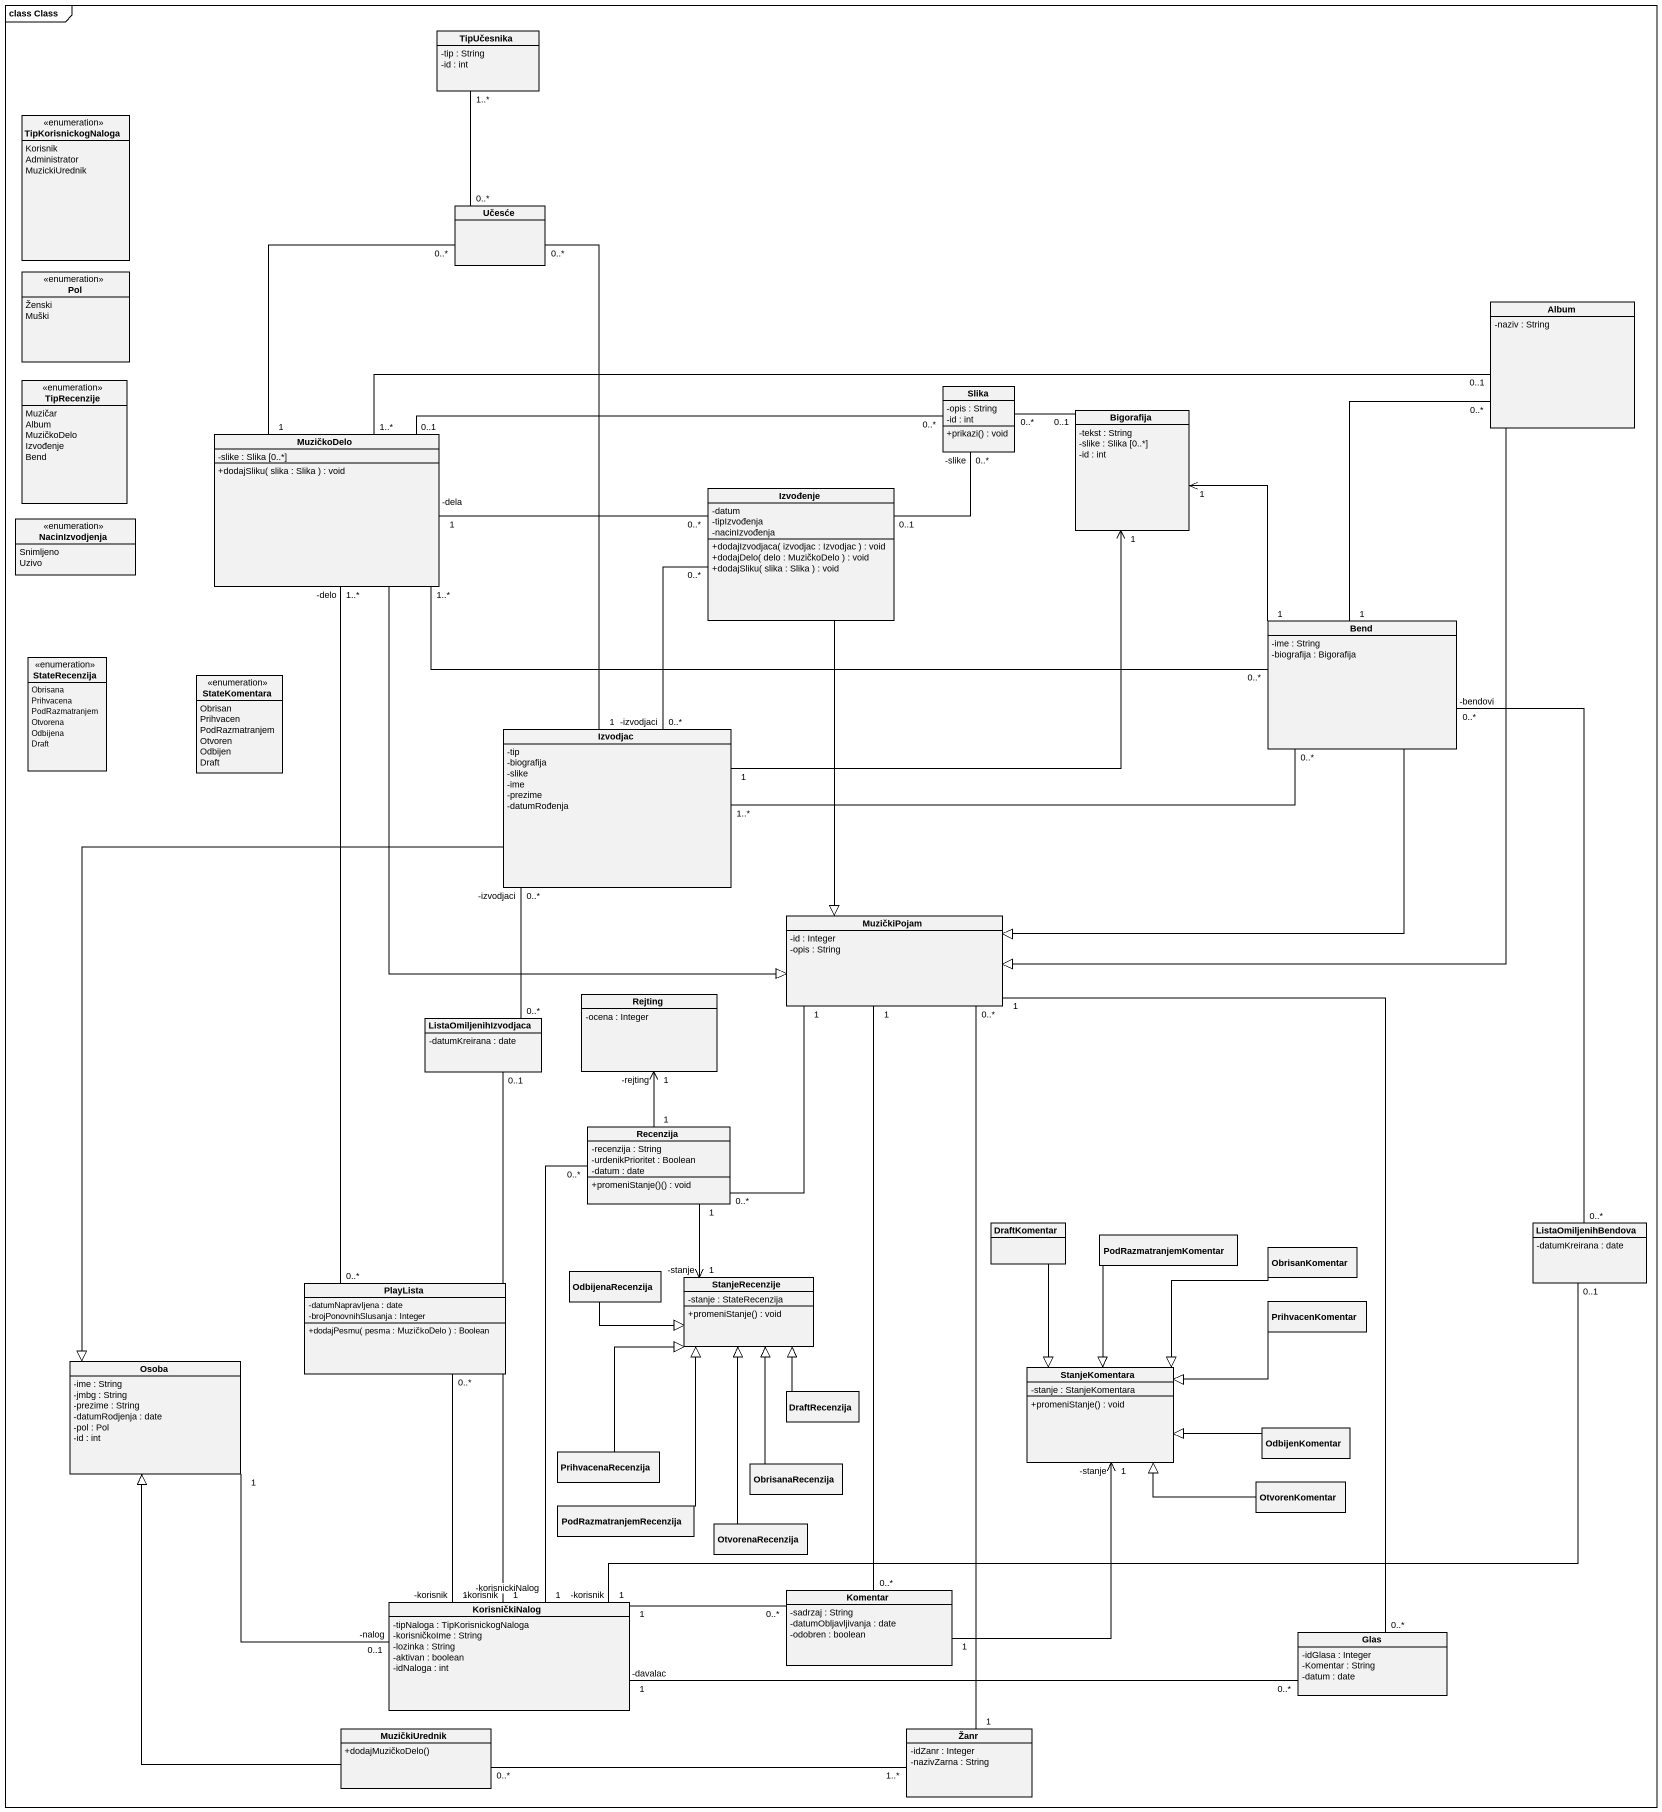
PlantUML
@startuml
mainframe class Class
hide circle
hide empty members
skinparam classAttributeIconSize 0
class TipUčesnika {
  -tip : String
  -id : int
}
enum TipKorisnickogNaloga {
  Korisnik
  Administrator
  MuzickiUrednik
}
class Učesće
enum Pol {
  Ženski
  Muški
}
class Album {
  -naziv : String
}
enum TipRecenzije {
  Muzičar
  Album
  MuzičkoDelo
  Izvođenje
  Bend
}
class Slika {
  -opis : String
  -id : int
  +prikazi() : void
}
class Bigorafija {
  -tekst : String
  -slike : Slika [0..*]
  -id : int
}
class MuzičkoDelo {
  -slike : Slika [0..*]
  +dodajSliku( slika : Slika ) : void
}
class Izvođenje {
  -datum
  -tipIzvođenja
  -nacinIzvođenja
  +dodajIzvodjaca( izvodjac : Izvodjac ) : void
  +dodajDelo( delo : MuzičkoDelo ) : void
  +dodajSliku( slika : Slika ) : void
}
enum NacinIzvodjenja {
  Snimljeno
  Uzivo
}
enum StateRecenzija {
  Obrisana
  Prihvacena
  PodRazmatranjem
  Otvorena
  Odbijena
  Draft
}
class Bend {
  -ime : String
  -biografija : Bigorafija
}
enum StateKomentara {
  Obrisan
  Prihvacen
  PodRazmatranjem
  Otvoren
  Odbijen
  Draft
}
class Izvodjac {
  -tip
  -biografija
  -slike
  -ime
  -prezime
  -datumRođenja
}
class MuzičkiPojam {
  -id : Integer
  -opis : String
}
class Rejting {
  -ocena : Integer
}
class ListaOmiljenihIzvodjaca {
  -datumKreirana : date
}
class Recenzija {
  -recenzija : String
  -urdenikPrioritet : Boolean
  -datum : date
  +promeniStanje()() : void
}
class DraftKomentar
class PodRazmatranjemKomentar
class ListaOmiljenihBendova {
  -datumKreirana : date
}
class OdbijenaRecenzija
class ObrisanKomentar
class PlayLista {
  -datumNapravljena : date
  -brojPonovnihSlusanja : Integer
  +dodajPesmu( pesma : MuzičkoDelo ) : Boolean
}
class StanjeRecenzije {
  -stanje : StateRecenzija
  +promeniStanje() : void
}
class PrihvacenKomentar
class Osoba {
  -ime : String
  -jmbg : String
  -prezime : String
  -datumRodjenja : date
  -pol : Pol
  -id : int
}
class DraftRecenzija
class StanjeKomentara {
  -stanje : StanjeKomentara
  +promeniStanje() : void
}
class OdbijenKomentar
class PrihvacenaRecenzija
class ObrisanaRecenzija
class PodRazmatranjemRecenzija
class OtvorenKomentar
class OtvorenaRecenzija
class KorisničkiNalog {
  -tipNaloga : TipKorisnickogNaloga
  -korisničkoIme : String
  -lozinka : String
  -aktivan : boolean
  -idNaloga : int
}
class Komentar {
  -sadrzaj : String
  -datumObljavljivanja : date
  -odobren : boolean
}
class Glas {
  -idGlasa : Integer
  -Komentar : String
  -datum : date
}
class MuzičkiUrednik {
  +dodajMuzičkoDelo()
}
class Žanr {
  -idZanr : Integer
  -nazivZarna : String
}
TipUčesnika "1..*" -- "0..*" Učesće
Učesće "0..*" -- "1" MuzičkoDelo
Album "0..*" -- "1" Bend
Album --|> MuzičkiPojam
Slika "0..*" -right- "0..1" Bigorafija
Slika "0..*" -left- "0..1" MuzičkoDelo
Slika "0..*\n-slike" -- "0..1" Izvođenje
Bigorafija "1" <-- "1" Izvodjac
MuzičkoDelo "1..*" -right- "0..1" Album
MuzičkoDelo "1..*" -right- "0..*" Bend
MuzičkoDelo --|> MuzičkiPojam
Izvođenje "0..*" -left- "1\n-dela" MuzičkoDelo
Izvođenje --|> MuzičkiPojam
Bend "1" -up-> "1" Bigorafija
Bend -left-|> MuzičkiPojam
Izvodjac "1" -up- "0..*" Učesće
Izvodjac "0..*\n-izvodjaci" -up- "0..*" Izvođenje
Izvodjac "1..*" -right- "0..*" Bend
Izvodjac --|> Osoba
MuzičkiPojam "1" -- "0..*" Glas
Rejting "1\n-rejting" <-- "1" Recenzija
ListaOmiljenihIzvodjaca "0..*" -up- "0..*\n-izvodjaci" Izvodjac
Recenzija "0..*" -up- "1" MuzičkiPojam
Recenzija "1" --> "1\n-stanje" StanjeRecenzije
Recenzija "0..*" -- "1\n-korisnickiNalog" KorisničkiNalog
DraftKomentar --|> StanjeKomentara
PodRazmatranjemKomentar --|> StanjeKomentara
ListaOmiljenihBendova "0..*" -up- "-bendovi\n0..*" Bend
OdbijenaRecenzija -right-|> StanjeRecenzije
ObrisanKomentar --|> StanjeKomentara
PlayLista "0..*" -up- "1..*\n-delo" MuzičkoDelo
PlayLista "0..*" -- "1\n-korisnik" KorisničkiNalog
PrihvacenKomentar -left-|> StanjeKomentara
Osoba "1" -- "0..1\n-nalog" KorisničkiNalog
DraftRecenzija -up-|> StanjeRecenzije
OdbijenKomentar -left-|> StanjeKomentara
PrihvacenaRecenzija -up-|> StanjeRecenzije
ObrisanaRecenzija -up-|> StanjeRecenzije
PodRazmatranjemRecenzija -up-|> StanjeRecenzije
OtvorenKomentar -left-|> StanjeKomentara
OtvorenaRecenzija -up-|> StanjeRecenzije
KorisničkiNalog "1\n-korisnik" -up- "0..1" ListaOmiljenihIzvodjaca
KorisničkiNalog "-korisnik\n1" -right- "0..1" ListaOmiljenihBendova
KorisničkiNalog "1" -right- "0..*" Komentar
KorisničkiNalog "1\n-davalac" -right- "0..*" Glas
Komentar "0..*" -up- "1" MuzičkiPojam
Komentar "1" -up-> "1\n-stanje" StanjeKomentara
MuzičkiUrednik -up-|> Osoba
MuzičkiUrednik "0..*" -right- "1..*" Žanr
Žanr "1" -up- "0..*" MuzičkiPojam
@enduml
